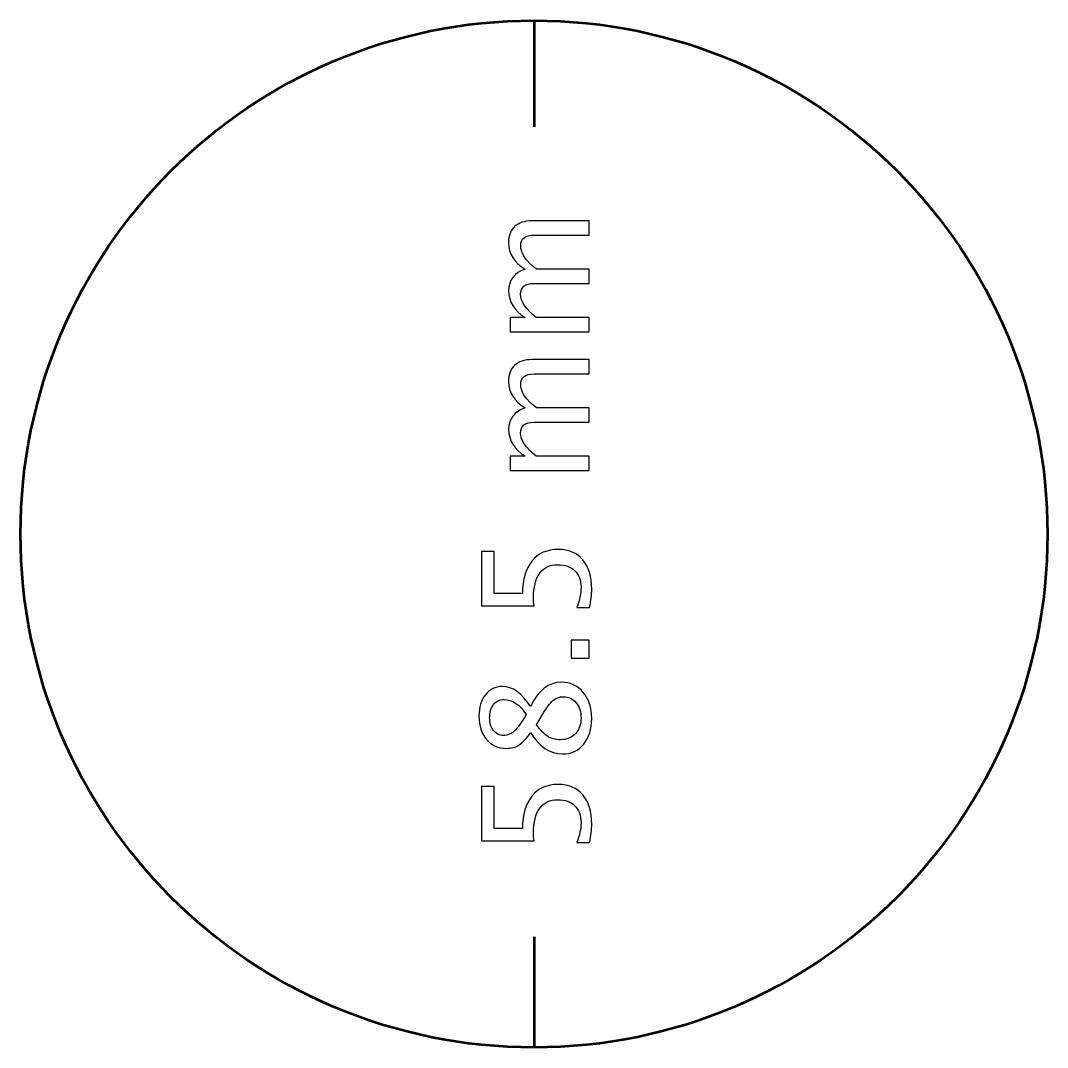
# Model space of a CAD drawing. Header units: centimetres. Extents: x -42.5 to 44.4, y -43.5 to 43.2.
# Drawn here: x -8.93 to -3.08, y -1.43 to 4.42 of the extents above; entities that cross this region are included whole.
import ezdxf

# ---------------------------------------------------------------- set-up
doc = ezdxf.new("R2010")
doc.units = ezdxf.units.CM
doc.header["$MEASUREMENT"] = 0
doc.layers.add('Layer 1', color=7, linetype='Continuous')

msp = doc.modelspace()

# ---------------------------------------------------------------- linework, layer by layer
at = {"layer": 'Layer 1', "lineweight": 53}
msp.add_ellipse((-6, 1.5), major_axis=(0, 2.925), ratio=1, dxfattribs=at)
for points in [[(-6, 4.425), (-6, 4.425), (-6, 4.425), (-6, 4.425)], [(-6, 4.425), (-6, 4.425), (-6, 3.82024), (-6, 3.82024)], [(-6, -0.79456), (-6, -0.79456), (-6, -1.425), (-6, -1.425)], [(-6, -1.425), (-6, -1.425), (-6, -1.425), (-6, -1.425)]]:
    msp.add_open_spline(points, degree=3, dxfattribs=at)
at = {"layer": 'Layer 1'}
for points, knots in [([(-5.68631, 2.65218), (-5.68631, 2.65218), (-6.13505, 2.65218), (-6.13505, 2.65218), (-6.13505, 2.65218), (-6.13505, 2.65218), (-6.13505, 2.73346), (-6.13505, 2.73346), (-6.13505, 2.73346), (-6.13505, 2.73346), (-6.05024, 2.73346), (-6.05024, 2.73346), (-6.05024, 2.73346), (-6.11303, 2.77311), (-6.14436, 2.82391), (-6.14436, 2.88614), (-6.14436, 2.88614), (-6.14436, 2.94612), (-6.11303, 2.9869), (-6.05024, 3.00863), (-6.05024, 3.00863), (-6.1136, 3.04715), (-6.14521, 3.09739), (-6.14521, 3.15905), (-6.14521, 3.15905), (-6.14521, 3.19842), (-6.13363, 3.22904), (-6.11035, 3.25092), (-6.11035, 3.25092), (-6.08707, 3.27279), (-6.05447, 3.2838), (-6.01256, 3.2838), (-6.01256, 3.2838), (-6.01256, 3.2838), (-5.68631, 3.2838), (-5.68631, 3.2838), (-5.68631, 3.2838), (-5.68631, 3.2838), (-5.68631, 3.20252), (-5.68631, 3.20252), (-5.68631, 3.20252), (-5.68631, 3.20252), (-5.99915, 3.20252), (-5.99915, 3.20252), (-5.99915, 3.20252), (-6.05024, 3.20252), (-6.07578, 3.1822), (-6.07578, 3.14156), (-6.07578, 3.14156), (-6.07578, 3.09936), (-6.046, 3.05505), (-5.98631, 3.00863), (-5.98631, 3.00863), (-5.98631, 3.00863), (-5.68631, 3.00863), (-5.68631, 3.00863), (-5.68631, 3.00863), (-5.68631, 3.00863), (-5.68631, 2.92735), (-5.68631, 2.92735), (-5.68631, 2.92735), (-5.68631, 2.92735), (-5.99944, 2.92735), (-5.99944, 2.92735), (-5.99944, 2.92735), (-6.05094, 2.92735), (-6.07662, 2.90675), (-6.07662, 2.8654), (-6.07662, 2.8654), (-6.07662, 2.82434), (-6.04671, 2.78031), (-5.98674, 2.73346), (-5.98674, 2.73346), (-5.98674, 2.73346), (-5.68631, 2.73346), (-5.68631, 2.73346), (-5.68631, 2.73346), (-5.68631, 2.73346), (-5.68631, 2.65218), (-5.68631, 2.65218)], [0, 0, 0, 0, 0.047619, 0.047619, 0.047619, 0.047619, 0.0952381, 0.0952381, 0.0952381, 0.0952381, 0.1428571, 0.1428571, 0.1428571, 0.1428571, 0.1904762, 0.1904762, 0.1904762, 0.1904762, 0.2380952, 0.2380952, 0.2380952, 0.2380952, 0.2857143, 0.2857143, 0.2857143, 0.2857143, 0.3333333, 0.3333333, 0.3333333, 0.3333333, 0.3809524, 0.3809524, 0.3809524, 0.3809524, 0.4285714, 0.4285714, 0.4285714, 0.4285714, 0.4761905, 0.4761905, 0.4761905, 0.4761905, 0.5238095, 0.5238095, 0.5238095, 0.5238095, 0.5714286, 0.5714286, 0.5714286, 0.5714286, 0.6190476, 0.6190476, 0.6190476, 0.6190476, 0.6666667, 0.6666667, 0.6666667, 0.6666667, 0.7142857, 0.7142857, 0.7142857, 0.7142857, 0.7619048, 0.7619048, 0.7619048, 0.7619048, 0.8095238, 0.8095238, 0.8095238, 0.8095238, 0.8571429, 0.8571429, 0.8571429, 0.8571429, 0.9047619, 0.9047619, 0.9047619, 0.9047619, 1, 1, 1, 1]), ([(-5.68631, 1.86167), (-5.68631, 1.86167), (-6.13505, 1.86167), (-6.13505, 1.86167), (-6.13505, 1.86167), (-6.13505, 1.86167), (-6.13505, 1.94295), (-6.13505, 1.94295), (-6.13505, 1.94295), (-6.13505, 1.94295), (-6.05024, 1.94295), (-6.05024, 1.94295), (-6.05024, 1.94295), (-6.11303, 1.9826), (-6.14436, 2.0334), (-6.14436, 2.09563), (-6.14436, 2.09563), (-6.14436, 2.15561), (-6.11303, 2.19639), (-6.05024, 2.21812), (-6.05024, 2.21812), (-6.1136, 2.25664), (-6.14521, 2.30688), (-6.14521, 2.36854), (-6.14521, 2.36854), (-6.14521, 2.40791), (-6.13363, 2.43853), (-6.11035, 2.46041), (-6.11035, 2.46041), (-6.08707, 2.48228), (-6.05447, 2.49329), (-6.01256, 2.49329), (-6.01256, 2.49329), (-6.01256, 2.49329), (-5.68631, 2.49329), (-5.68631, 2.49329), (-5.68631, 2.49329), (-5.68631, 2.49329), (-5.68631, 2.41201), (-5.68631, 2.41201), (-5.68631, 2.41201), (-5.68631, 2.41201), (-5.99915, 2.41201), (-5.99915, 2.41201), (-5.99915, 2.41201), (-6.05024, 2.41201), (-6.07578, 2.39169), (-6.07578, 2.35105), (-6.07578, 2.35105), (-6.07578, 2.30885), (-6.046, 2.26454), (-5.98631, 2.21812), (-5.98631, 2.21812), (-5.98631, 2.21812), (-5.68631, 2.21812), (-5.68631, 2.21812), (-5.68631, 2.21812), (-5.68631, 2.21812), (-5.68631, 2.13684), (-5.68631, 2.13684), (-5.68631, 2.13684), (-5.68631, 2.13684), (-5.99944, 2.13684), (-5.99944, 2.13684), (-5.99944, 2.13684), (-6.05094, 2.13684), (-6.07662, 2.11624), (-6.07662, 2.07489), (-6.07662, 2.07489), (-6.07662, 2.03383), (-6.04671, 1.9898), (-5.98674, 1.94295), (-5.98674, 1.94295), (-5.98674, 1.94295), (-5.68631, 1.94295), (-5.68631, 1.94295), (-5.68631, 1.94295), (-5.68631, 1.94295), (-5.68631, 1.86167), (-5.68631, 1.86167)], [0, 0, 0, 0, 0.047619, 0.047619, 0.047619, 0.047619, 0.0952381, 0.0952381, 0.0952381, 0.0952381, 0.1428571, 0.1428571, 0.1428571, 0.1428571, 0.1904762, 0.1904762, 0.1904762, 0.1904762, 0.2380952, 0.2380952, 0.2380952, 0.2380952, 0.2857143, 0.2857143, 0.2857143, 0.2857143, 0.3333333, 0.3333333, 0.3333333, 0.3333333, 0.3809524, 0.3809524, 0.3809524, 0.3809524, 0.4285714, 0.4285714, 0.4285714, 0.4285714, 0.4761905, 0.4761905, 0.4761905, 0.4761905, 0.5238095, 0.5238095, 0.5238095, 0.5238095, 0.5714286, 0.5714286, 0.5714286, 0.5714286, 0.6190476, 0.6190476, 0.6190476, 0.6190476, 0.6666667, 0.6666667, 0.6666667, 0.6666667, 0.7142857, 0.7142857, 0.7142857, 0.7142857, 0.7619048, 0.7619048, 0.7619048, 0.7619048, 0.8095238, 0.8095238, 0.8095238, 0.8095238, 0.8571429, 0.8571429, 0.8571429, 0.8571429, 0.9047619, 0.9047619, 0.9047619, 0.9047619, 1, 1, 1, 1]), ([(-5.68377, 1.08047), (-5.68377, 1.08047), (-5.75658, 1.08047), (-5.75658, 1.08047), (-5.75658, 1.08047), (-5.74021, 1.12097), (-5.73203, 1.15936), (-5.73203, 1.19604), (-5.73203, 1.19604), (-5.73203, 1.23612), (-5.74388, 1.26773), (-5.76759, 1.29073), (-5.76759, 1.29073), (-5.7913, 1.31373), (-5.82389, 1.32516), (-5.86538, 1.32516), (-5.86538, 1.32516), (-5.90997, 1.32516), (-5.94412, 1.30893), (-5.96769, 1.27648), (-5.96769, 1.27648), (-5.99125, 1.24402), (-6.00296, 1.19703), (-6.00296, 1.13565), (-6.00296, 1.13565), (-6.00296, 1.1214), (-6.00198, 1.1063), (-6, 1.09063), (-6, 1.09063), (-6, 1.09063), (-6.29845, 1.09063), (-6.29845, 1.09063), (-6.29845, 1.09063), (-6.29845, 1.09063), (-6.29845, 1.40052), (-6.29845, 1.40052), (-6.29845, 1.40052), (-6.29845, 1.40052), (-6.22733, 1.40052), (-6.22733, 1.40052), (-6.22733, 1.40052), (-6.22733, 1.40052), (-6.22733, 1.16175), (-6.22733, 1.16175), (-6.22733, 1.16175), (-6.22733, 1.16175), (-6.06562, 1.16175), (-6.06562, 1.16175), (-6.06562, 1.16175), (-6.06562, 1.24049), (-6.04756, 1.30188), (-6.01143, 1.34605), (-6.01143, 1.34605), (-5.97545, 1.39021), (-5.92549, 1.41237), (-5.86157, 1.41237), (-5.86157, 1.41237), (-5.80202, 1.41237), (-5.75545, 1.39233), (-5.72173, 1.35225), (-5.72173, 1.35225), (-5.688, 1.31218), (-5.67107, 1.25686), (-5.67107, 1.18631), (-5.67107, 1.18631), (-5.67107, 1.15484), (-5.6753, 1.11956), (-5.68377, 1.08047)], [0, 0, 0, 0, 0.0555556, 0.0555556, 0.0555556, 0.0555556, 0.1111111, 0.1111111, 0.1111111, 0.1111111, 0.1666667, 0.1666667, 0.1666667, 0.1666667, 0.2222222, 0.2222222, 0.2222222, 0.2222222, 0.2777778, 0.2777778, 0.2777778, 0.2777778, 0.3333333, 0.3333333, 0.3333333, 0.3333333, 0.3888889, 0.3888889, 0.3888889, 0.3888889, 0.4444444, 0.4444444, 0.4444444, 0.4444444, 0.5, 0.5, 0.5, 0.5, 0.5555556, 0.5555556, 0.5555556, 0.5555556, 0.6111111, 0.6111111, 0.6111111, 0.6111111, 0.6666667, 0.6666667, 0.6666667, 0.6666667, 0.7222222, 0.7222222, 0.7222222, 0.7222222, 0.7777778, 0.7777778, 0.7777778, 0.7777778, 0.8333333, 0.8333333, 0.8333333, 0.8333333, 0.8888889, 0.8888889, 0.8888889, 0.8888889, 1, 1, 1, 1]), ([(-5.68631, 0.79232), (-5.68631, 0.79232), (-5.78876, 0.79232), (-5.78876, 0.79232), (-5.78876, 0.79232), (-5.78876, 0.79232), (-5.78876, 0.89477), (-5.78876, 0.89477), (-5.78876, 0.89477), (-5.78876, 0.89477), (-5.68631, 0.89477), (-5.68631, 0.89477), (-5.68631, 0.89477), (-5.68631, 0.89477), (-5.68631, 0.79232), (-5.68631, 0.79232)], [0, 0, 0, 0, 0.2, 0.2, 0.2, 0.2, 0.4, 0.4, 0.4, 0.4, 0.6, 0.6, 0.6, 0.6, 1, 1, 1, 1]), ([(-6.01947, 0.3687), (-6.0429, 0.33512), (-6.06463, 0.31169), (-6.08481, 0.29857), (-6.08481, 0.29857), (-6.10485, 0.28545), (-6.12912, 0.27896), (-6.15748, 0.27896), (-6.15748, 0.27896), (-6.20377, 0.27896), (-6.2413, 0.29589), (-6.27023, 0.32962), (-6.27023, 0.32962), (-6.29916, 0.36348), (-6.31369, 0.40765), (-6.31369, 0.46212), (-6.31369, 0.46212), (-6.31369, 0.51236), (-6.30142, 0.55314), (-6.27686, 0.58432), (-6.27686, 0.58432), (-6.25245, 0.61551), (-6.22056, 0.63117), (-6.18147, 0.63117), (-6.18147, 0.63117), (-6.1222, 0.63117), (-6.06816, 0.59321), (-6.01947, 0.51744), (-6.01947, 0.51744), (-5.97432, 0.60958), (-5.91604, 0.65573), (-5.84464, 0.65573), (-5.84464, 0.65573), (-5.7937, 0.65573), (-5.75207, 0.63639), (-5.71961, 0.59787), (-5.71961, 0.59787), (-5.6873, 0.55935), (-5.67107, 0.50982), (-5.67107, 0.44914), (-5.67107, 0.44914), (-5.67107, 0.3886), (-5.68631, 0.33978), (-5.71679, 0.30252), (-5.71679, 0.30252), (-5.74713, 0.26541), (-5.7872, 0.24678), (-5.83674, 0.24678), (-5.83674, 0.24678), (-5.91011, 0.24678), (-5.97093, 0.28742), (-6.01947, 0.3687)], [0, 0, 0, 0, 0.0714286, 0.0714286, 0.0714286, 0.0714286, 0.1428571, 0.1428571, 0.1428571, 0.1428571, 0.2142857, 0.2142857, 0.2142857, 0.2142857, 0.2857143, 0.2857143, 0.2857143, 0.2857143, 0.3571429, 0.3571429, 0.3571429, 0.3571429, 0.4285714, 0.4285714, 0.4285714, 0.4285714, 0.5, 0.5, 0.5, 0.5, 0.5714286, 0.5714286, 0.5714286, 0.5714286, 0.6428571, 0.6428571, 0.6428571, 0.6428571, 0.7142857, 0.7142857, 0.7142857, 0.7142857, 0.7857143, 0.7857143, 0.7857143, 0.7857143, 0.8571429, 0.8571429, 0.8571429, 0.8571429, 1, 1, 1, 1]), ([(-6.04502, 0.472), (-6.08269, 0.52901), (-6.12446, 0.55751), (-6.17061, 0.55751), (-6.17061, 0.55751), (-6.1953, 0.55751), (-6.21506, 0.54792), (-6.23015, 0.52887), (-6.23015, 0.52887), (-6.24525, 0.50967), (-6.25273, 0.4847), (-6.25273, 0.45379), (-6.25273, 0.45379), (-6.25273, 0.42388), (-6.24539, 0.39947), (-6.23058, 0.3807), (-6.23058, 0.3807), (-6.21576, 0.36193), (-6.19657, 0.35262), (-6.17315, 0.35262), (-6.17315, 0.35262), (-6.15014, 0.35262), (-6.12968, 0.36108), (-6.11134, 0.37802), (-6.11134, 0.37802), (-6.09313, 0.39495), (-6.07098, 0.42628), (-6.04502, 0.472)], [0, 0, 0, 0, 0.125, 0.125, 0.125, 0.125, 0.25, 0.25, 0.25, 0.25, 0.375, 0.375, 0.375, 0.375, 0.5, 0.5, 0.5, 0.5, 0.625, 0.625, 0.625, 0.625, 0.75, 0.75, 0.75, 0.75, 1, 1, 1, 1]), ([(-5.98645, 0.41301), (-5.96105, 0.37999), (-5.9389, 0.35756), (-5.91999, 0.3457), (-5.91999, 0.3457), (-5.90108, 0.33399), (-5.87766, 0.32806), (-5.84944, 0.32806), (-5.84944, 0.32806), (-5.81444, 0.32806), (-5.78608, 0.33935), (-5.76449, 0.36207), (-5.76449, 0.36207), (-5.7429, 0.38479), (-5.73203, 0.41457), (-5.73203, 0.45168), (-5.73203, 0.45168), (-5.73203, 0.48738), (-5.7412, 0.51645), (-5.75969, 0.53888), (-5.75969, 0.53888), (-5.77817, 0.56146), (-5.80216, 0.57275), (-5.83166, 0.57275), (-5.83166, 0.57275), (-5.85536, 0.57275), (-5.87554, 0.56584), (-5.89191, 0.55187), (-5.89191, 0.55187), (-5.90828, 0.5379), (-5.92832, 0.51094), (-5.95202, 0.47101), (-5.95202, 0.47101), (-5.95202, 0.47101), (-5.98645, 0.41301), (-5.98645, 0.41301)], [0, 0, 0, 0, 0.1, 0.1, 0.1, 0.1, 0.2, 0.2, 0.2, 0.2, 0.3, 0.3, 0.3, 0.3, 0.4, 0.4, 0.4, 0.4, 0.5, 0.5, 0.5, 0.5, 0.6, 0.6, 0.6, 0.6, 0.7, 0.7, 0.7, 0.7, 0.8, 0.8, 0.8, 0.8, 1, 1, 1, 1]), ([(-5.68377, -0.25812), (-5.68377, -0.25812), (-5.75658, -0.25812), (-5.75658, -0.25812), (-5.75658, -0.25812), (-5.74021, -0.21762), (-5.73203, -0.17923), (-5.73203, -0.14255), (-5.73203, -0.14255), (-5.73203, -0.10247), (-5.74388, -0.07086), (-5.76759, -0.04786), (-5.76759, -0.04786), (-5.7913, -0.02486), (-5.82389, -0.01343), (-5.86538, -0.01343), (-5.86538, -0.01343), (-5.90997, -0.01343), (-5.94412, -0.02966), (-5.96769, -0.06211), (-5.96769, -0.06211), (-5.99125, -0.09457), (-6.00296, -0.14156), (-6.00296, -0.20294), (-6.00296, -0.20294), (-6.00296, -0.21719), (-6.00198, -0.23229), (-6, -0.24796), (-6, -0.24796), (-6, -0.24796), (-6.29845, -0.24796), (-6.29845, -0.24796), (-6.29845, -0.24796), (-6.29845, -0.24796), (-6.29845, 0.06193), (-6.29845, 0.06193), (-6.29845, 0.06193), (-6.29845, 0.06193), (-6.22733, 0.06193), (-6.22733, 0.06193), (-6.22733, 0.06193), (-6.22733, 0.06193), (-6.22733, -0.17684), (-6.22733, -0.17684), (-6.22733, -0.17684), (-6.22733, -0.17684), (-6.06562, -0.17684), (-6.06562, -0.17684), (-6.06562, -0.17684), (-6.06562, -0.0981), (-6.04756, -0.03671), (-6.01143, 0.00746), (-6.01143, 0.00746), (-5.97545, 0.05162), (-5.92549, 0.07378), (-5.86157, 0.07378), (-5.86157, 0.07378), (-5.80202, 0.07378), (-5.75545, 0.05374), (-5.72173, 0.01366), (-5.72173, 0.01366), (-5.688, -0.02641), (-5.67107, -0.08173), (-5.67107, -0.15228), (-5.67107, -0.15228), (-5.67107, -0.18375), (-5.6753, -0.21903), (-5.68377, -0.25812)], [0, 0, 0, 0, 0.0555556, 0.0555556, 0.0555556, 0.0555556, 0.1111111, 0.1111111, 0.1111111, 0.1111111, 0.1666667, 0.1666667, 0.1666667, 0.1666667, 0.2222222, 0.2222222, 0.2222222, 0.2222222, 0.2777778, 0.2777778, 0.2777778, 0.2777778, 0.3333333, 0.3333333, 0.3333333, 0.3333333, 0.3888889, 0.3888889, 0.3888889, 0.3888889, 0.4444444, 0.4444444, 0.4444444, 0.4444444, 0.5, 0.5, 0.5, 0.5, 0.5555556, 0.5555556, 0.5555556, 0.5555556, 0.6111111, 0.6111111, 0.6111111, 0.6111111, 0.6666667, 0.6666667, 0.6666667, 0.6666667, 0.7222222, 0.7222222, 0.7222222, 0.7222222, 0.7777778, 0.7777778, 0.7777778, 0.7777778, 0.8333333, 0.8333333, 0.8333333, 0.8333333, 0.8888889, 0.8888889, 0.8888889, 0.8888889, 1, 1, 1, 1])]:
    msp.add_open_spline(points, degree=3, knots=knots, dxfattribs=at)

doc.saveas('drawing.dxf')
